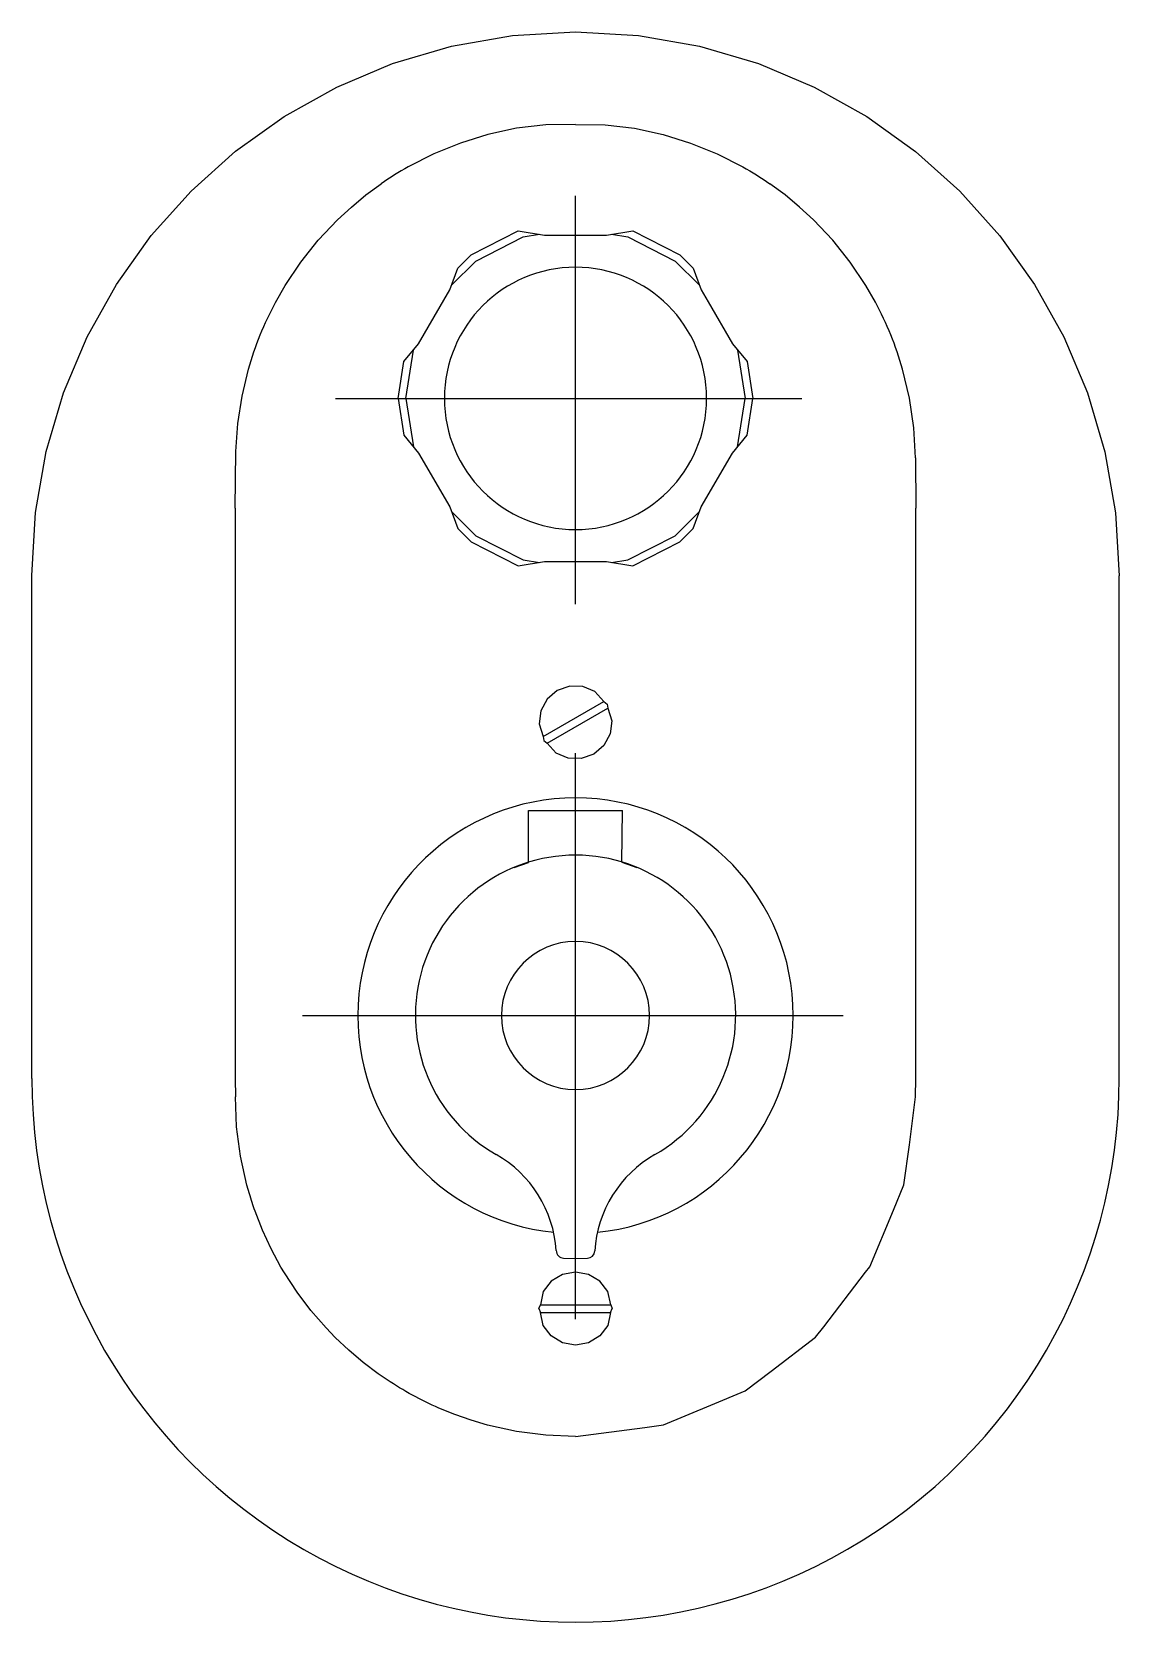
# Model space of a CAD drawing. Extents: x -3.742 to -3.601, y -11.895 to -11.689.
import ezdxf

# ---------------------------------------------------------------- set-up
doc = ezdxf.new("R2010")
doc.units = 0
doc.header["$LTSCALE"] = 0.2
doc.header["$MEASUREMENT"] = 0
doc.linetypes.add('AXES', pattern=[0.54, 0.3, -0.08, 0.08, -0.08])
doc.linetypes.add('CONTINU', pattern=[0])
doc.layers.get('0').update_dxf_attribs({"linetype": 'CONTINUOUS'})
doc.layers.add('DECA_EIXOS', color=5, linetype='AXES')

msp = doc.modelspace()

# ---------------------------------------------------------------- linework, layer by layer
at = {"linetype": 'CONTINU'}
for points in [[(-3.74162, -11.75966), (-3.74115, -11.75149), (-3.73976, -11.74357), (-3.73751, -11.73595), (-3.73446, -11.72871), (-3.73065, -11.7219), (-3.72614, -11.71558), (-3.72097, -11.70981), (-3.7152, -11.70464), (-3.70888, -11.70012), (-3.70207, -11.69632), (-3.69483, -11.69326), (-3.68721, -11.69102), (-3.67928, -11.68963), (-3.67112, -11.68916)], [(-3.67112, -11.68916), (-3.66296, -11.68965), (-3.65503, -11.69104), (-3.64741, -11.69328), (-3.64017, -11.69633), (-3.63336, -11.70014), (-3.62704, -11.70466), (-3.62127, -11.70983), (-3.6161, -11.7156), (-3.61159, -11.72191), (-3.60778, -11.72872), (-3.60473, -11.73597), (-3.60248, -11.74359), (-3.60109, -11.75151), (-3.60062, -11.75968)], [(-3.68464, -11.71807), (-3.67854, -11.71496)], [(-3.68406, -11.71887), (-3.67792, -11.71574)], [(-3.67854, -11.71496), (-3.67516, -11.71551)], [(-3.67792, -11.71574), (-3.6758, -11.71541)], [(-3.67516, -11.71551), (-3.66708, -11.71551)], [(-3.66708, -11.71551), (-3.6637, -11.71496)], [(-3.66644, -11.71541), (-3.66432, -11.71574)], [(-3.66432, -11.71574), (-3.65818, -11.71887)], [(-3.6637, -11.71496), (-3.6576, -11.71807)], [(-3.68637, -11.7198), (-3.68464, -11.71807)], [(-3.6576, -11.71807), (-3.65587, -11.7198)], [(-3.68743, -11.7226), (-3.68637, -11.7198)], [(-3.68721, -11.72202), (-3.68406, -11.71887)], [(-3.65818, -11.71887), (-3.65503, -11.72202)], [(-3.65587, -11.7198), (-3.65481, -11.7226)], [(-3.69147, -11.72959), (-3.68743, -11.7226)], [(-3.65481, -11.7226), (-3.6539, -11.72417)], [(-3.6539, -11.72417), (-3.65077, -11.72959)], [(-3.69337, -11.73191), (-3.69147, -11.72959)], [(-3.69313, -11.73668), (-3.69214, -11.73041)], [(-3.65077, -11.72959), (-3.64887, -11.73191)], [(-3.6501, -11.73041), (-3.64911, -11.73668)], [(-3.69412, -11.73668), (-3.69337, -11.73191)], [(-3.64887, -11.73191), (-3.64812, -11.73668)], [(-3.69412, -11.73668), (-3.69337, -11.74144)], [(-3.69313, -11.73668), (-3.69214, -11.74294)], [(-3.6501, -11.74294), (-3.64911, -11.73668)], [(-3.64887, -11.74144), (-3.64812, -11.73668)], [(-3.69337, -11.74144), (-3.69147, -11.74376)], [(-3.65077, -11.74376), (-3.64887, -11.74144)], [(-3.71526, -11.75092), (-3.71518, -11.74355)], [(-3.69147, -11.74376), (-3.68743, -11.75075)], [(-3.65481, -11.75075), (-3.65077, -11.74376)], [(-3.62705, -11.74437), (-3.62698, -11.75092)], [(-3.71526, -11.75092), (-3.71526, -11.75971)], [(-3.68743, -11.75075), (-3.68637, -11.75355)], [(-3.68721, -11.75133), (-3.68406, -11.75448)], [(-3.65818, -11.75448), (-3.65503, -11.75133)], [(-3.65587, -11.75355), (-3.65481, -11.75075)], [(-3.62698, -11.75971), (-3.62698, -11.75092)], [(-3.68637, -11.75355), (-3.68464, -11.75528)], [(-3.6576, -11.75528), (-3.65587, -11.75355)], [(-3.68464, -11.75528), (-3.67854, -11.75839)], [(-3.68406, -11.75448), (-3.67792, -11.75761)], [(-3.66432, -11.75761), (-3.65818, -11.75448)], [(-3.6637, -11.75839), (-3.6576, -11.75528)], [(-3.67792, -11.75761), (-3.6758, -11.75794)], [(-3.66644, -11.75794), (-3.66432, -11.75761)], [(-3.74162, -11.82483), (-3.74162, -11.75966)], [(-3.71526, -11.75971), (-3.71523, -11.82483)], [(-3.67854, -11.75839), (-3.67516, -11.75784)], [(-3.67516, -11.75784), (-3.66708, -11.75784)], [(-3.66708, -11.75784), (-3.6637, -11.75839)], [(-3.62701, -11.82483), (-3.62698, -11.75971)], [(-3.60062, -11.8248), (-3.60062, -11.75968)], [(-3.66744, -11.77597), (-3.6686, -11.77468), (-3.67016, -11.77402), (-3.67187, -11.77399), (-3.6735, -11.77456), (-3.6748, -11.77568), (-3.67563, -11.77718), (-3.67584, -11.77886), (-3.67533, -11.78053)], [(-3.67533, -11.78053), (-3.66744, -11.77597)], [(-3.66744, -11.77597), (-3.66701, -11.7763)], [(-3.66694, -11.77684), (-3.6664, -11.77849), (-3.66661, -11.78017), (-3.66744, -11.78167), (-3.66875, -11.78279), (-3.67037, -11.78336), (-3.67208, -11.78333), (-3.67364, -11.78267), (-3.6748, -11.78138)], [(-3.6748, -11.78138), (-3.66694, -11.77684)], [(-3.66701, -11.7763), (-3.66694, -11.77684)], [(-3.67533, -11.78053), (-3.67523, -11.78105)], [(-3.67523, -11.78105), (-3.6748, -11.78138)], [(-3.67722, -11.79684), (-3.67722, -11.79012)], [(-3.67722, -11.79012), (-3.66502, -11.79012)], [(-3.6651, -11.79682), (-3.66502, -11.79012)], [(-3.67906, -11.79751), (-3.67722, -11.79684)], [(-3.6651, -11.79682), (-3.66318, -11.79751)], [(-3.71523, -11.82483), (-3.71522, -11.82724)], [(-3.62702, -11.82724), (-3.62701, -11.82483)], [(-3.62783, -11.83344), (-3.62702, -11.82724)], [(-3.62855, -11.83865), (-3.62783, -11.83344)], [(-3.62988, -11.84191), (-3.62855, -11.83865)], [(-3.63297, -11.84927), (-3.62988, -11.84191)], [(-3.67267, -11.84814), (-3.67112, -11.84818)], [(-3.67112, -11.84818), (-3.66957, -11.84814)], [(-3.66654, -11.85418), (-3.66694, -11.85247), (-3.66796, -11.85113), (-3.66943, -11.85024), (-3.67112, -11.84993), (-3.67281, -11.85024), (-3.67428, -11.85113), (-3.6753, -11.85247), (-3.67566, -11.85418)], [(-3.63893, -11.85702), (-3.6335, -11.84996)], [(-3.6335, -11.84996), (-3.63297, -11.84927)], [(-3.67587, -11.85468), (-3.67566, -11.85418)], [(-3.67566, -11.85418), (-3.66654, -11.85418)], [(-3.66654, -11.85418), (-3.66637, -11.85468)], [(-3.67587, -11.85468), (-3.67566, -11.85518)], [(-3.66658, -11.85518), (-3.66694, -11.85688), (-3.66796, -11.85822), (-3.66943, -11.85911), (-3.67112, -11.85943), (-3.67281, -11.85911), (-3.67428, -11.85822), (-3.6753, -11.85688), (-3.67566, -11.85518)], [(-3.67566, -11.85518), (-3.66658, -11.85518)], [(-3.66658, -11.85518), (-3.66637, -11.85468)], [(-3.64575, -11.8628), (-3.63999, -11.85837)], [(-3.63999, -11.85837), (-3.63893, -11.85702)], [(-3.64912, -11.86535), (-3.64575, -11.8628)], [(-3.65356, -11.86721), (-3.64912, -11.86535)], [(-3.65973, -11.86974), (-3.65356, -11.86721)], [(-3.67112, -11.87124), (-3.66212, -11.87007)], [(-3.66212, -11.87007), (-3.65973, -11.86974)]]:
    msp.add_lwpolyline(points, dxfattribs=at)
for points in [[(-3.67112, -11.70116), (-3.67498, -11.70122), (-3.67877, -11.70167), (-3.6825, -11.70248), (-3.68605, -11.70358), (-3.6895, -11.70498), (-3.69281, -11.70666, 0.023717), (-3.69633, -11.70886)], [(-3.67112, -11.70116), (-3.66726, -11.70122), (-3.66347, -11.70167), (-3.65974, -11.70248), (-3.65619, -11.70358), (-3.65274, -11.70498), (-3.64943, -11.70666, -0.023758), (-3.64591, -11.70886)], [(-3.71518, -11.74355), (-3.71492, -11.73995), (-3.71436, -11.73637), (-3.71352, -11.73287, -0.053398), (-3.71002, -11.72423), (-3.70877, -11.72205), (-3.70674, -11.71902), (-3.70447, -11.71617), (-3.70197, -11.71352), (-3.70018, -11.71187), (-3.6983, -11.71031), (-3.69633, -11.70886)], [(-3.62705, -11.74437), (-3.62726, -11.74049), (-3.62782, -11.73664), (-3.62872, -11.73287, 0.053365), (-3.63222, -11.72422), (-3.63347, -11.72205), (-3.6355, -11.71902), (-3.63777, -11.71617), (-3.64027, -11.71352), (-3.64206, -11.71187), (-3.64394, -11.71031), (-3.64591, -11.70886)], [(-3.67112, -11.71968, 1), (-3.67112, -11.75368)], [(-3.67112, -11.75368, 1), (-3.67112, -11.71968)], [(-3.66828, -11.84478, 19.862607), (-3.67395, -11.84478)], [(-3.66083, -11.8347, 3.769569), (-3.68142, -11.83469)], [(-3.67112, -11.80708, 1), (-3.67112, -11.82628)], [(-3.67112, -11.82628, 1), (-3.67112, -11.80708)], [(-3.74162, -11.82483, 1.000184), (-3.60062, -11.8248)], [(-3.67112, -11.87124), (-3.67496, -11.8711), (-3.67877, -11.87061), (-3.68252, -11.86979), (-3.68466, -11.86915), (-3.68676, -11.86842), (-3.68883, -11.86758, -0.043396), (-3.69554, -11.86391), (-3.6967, -11.86311), (-3.69865, -11.86165), (-3.70051, -11.86007), (-3.70228, -11.8584), (-3.70347, -11.85718), (-3.70542, -11.85492), (-3.70722, -11.85254), (-3.70886, -11.85004), (-3.70931, -11.84929), (-3.71057, -11.84694), (-3.7117, -11.84452), (-3.71267, -11.84204, -0.013413), (-3.71341, -11.83979), (-3.71373, -11.83866), (-3.71458, -11.8349), (-3.71508, -11.83109), (-3.71522, -11.82724)], [(-3.67362, -11.84714, 0.253083), (-3.68142, -11.83469)], [(-3.66083, -11.8347, 0.2528), (-3.66862, -11.8472)], [(-3.67362, -11.84714, 0.399873), (-3.67267, -11.84814)], [(-3.66957, -11.84814, 0.39998), (-3.66862, -11.8472)]]:
    msp.add_lwpolyline(points, format="xyb", dxfattribs=at)
at = {"layer": 'DECA_EIXOS'}
for points in [[(-3.67112, -11.76337), (-3.67112, -11.71043)], [(-3.70224, -11.73668), (-3.64179, -11.73668)], [(-3.67112, -11.85603), (-3.67112, -11.78269)], [(-3.70653, -11.81668), (-3.63642, -11.81668)]]:
    msp.add_lwpolyline(points, dxfattribs=at)

doc.saveas('drawing.dxf')
